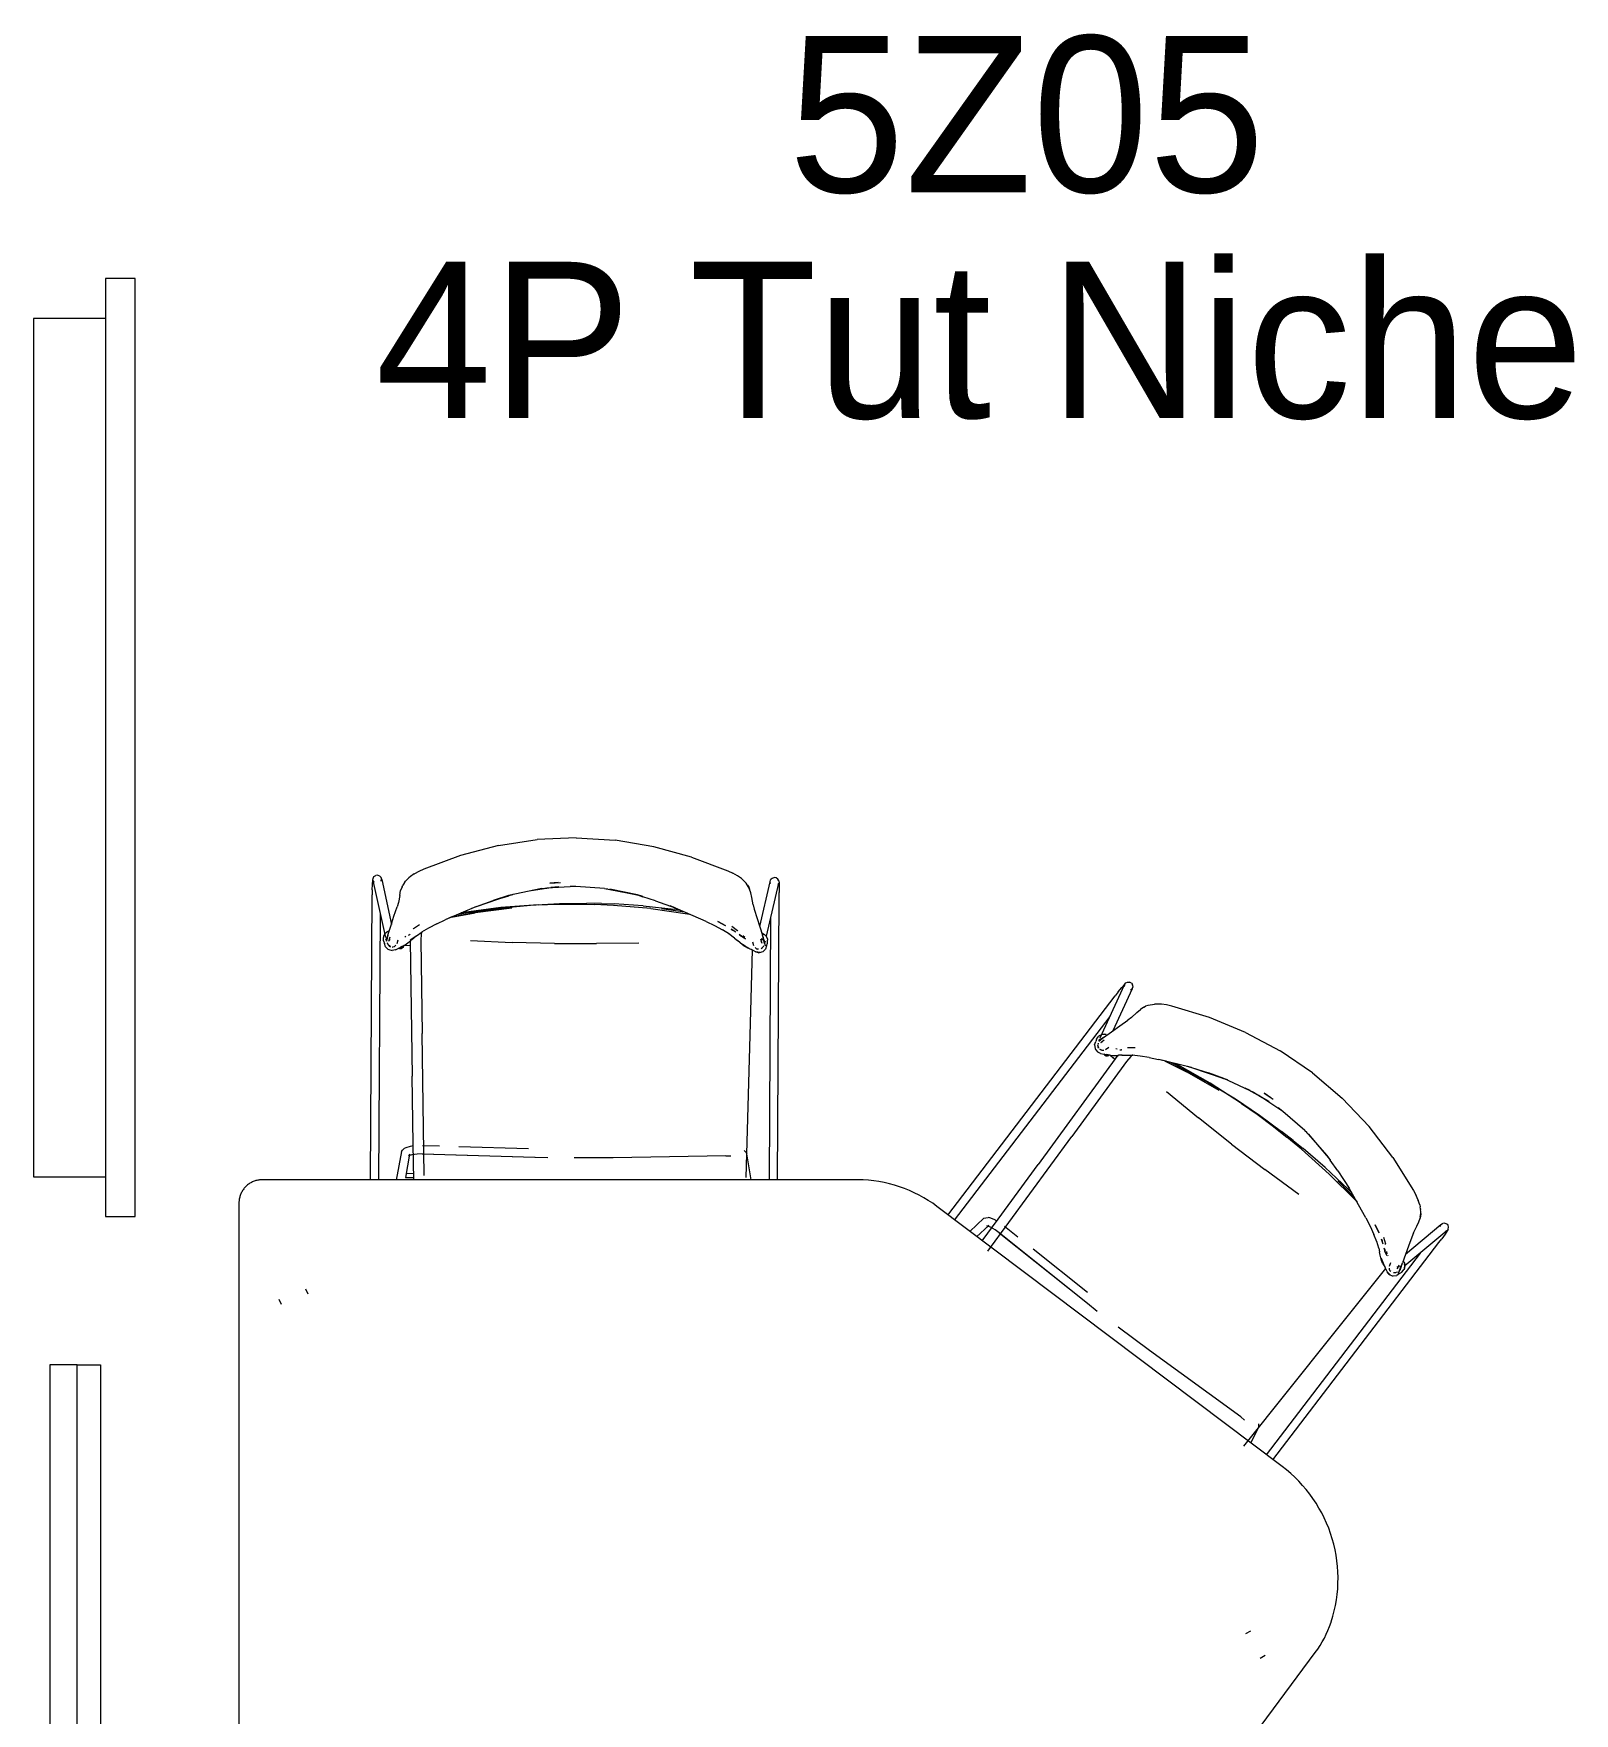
# Model space of a CAD drawing. Header units: millimetres. Extents: x 155927 to 326028, y -36033 to 97293.
# Drawn here: x 222888 to 224860, y 11457 to 13606 of the extents above; entities that cross this region are included whole.
import ezdxf

# ---------------------------------------------------------------- set-up
doc = ezdxf.new("R2010")
doc.units = ezdxf.units.MM
doc.header["$MEASUREMENT"] = 0
for name, color, linetype, lineweight in [('A-AREA-IDEN', 7, 'CONTINUOUS', 9), ('E-ELEC-EQPM', 8, 'CONTINUOUS', 9), ('G-IMPT', 8, 'CONTINUOUS', 9), ('I-FURN', 8, 'CONTINUOUS', 9)]:
    doc.layers.add(name, color=color, linetype=linetype, lineweight=lineweight)
doc.styles.add('Century Gothic', font='GOTHIC.TTF', dxfattribs={"height": 200})

msp = doc.modelspace()

# ---------------------------------------------------------------- linework, layer by layer
at = {"layer": 'E-ELEC-EQPM'}
for p, q in [((223018.4, 13292.9), (222980.3, 13292.9)), ((222980.3, 13292.9), (222980.3, 13242.1)), ((223018.4, 13292.9), (222980.3, 13292.9)), ((222980.3, 13292.9), (222980.3, 12092.9)), ((223018.4, 12092.9), (223018.4, 13292.9)), ((223018.4, 12092.9), (223018.4, 13292.9)), ((222980.3, 13242.1), (222888.4, 13242.1)), ((222888.4, 13242.1), (222888.4, 12143.7)), ((222980.3, 13242.1), (222888.4, 13242.1)), ((222888.4, 13242.1), (222888.4, 12143.7)), ((222888.4, 12143.7), (222980.3, 12143.7)), ((222888.4, 12143.7), (222980.3, 12143.7)), ((222980.3, 12143.7), (222980.3, 12092.9)), ((222980.3, 12092.9), (223018.4, 12092.9)), ((222980.3, 12092.9), (223018.4, 12092.9))]:
    msp.add_line(p, q, dxfattribs=at)
at = {"layer": 'G-IMPT'}
for p, q in [((223582.6, 12577.3), (223532.7, 12575)), ((223582.6, 12577.3), (223632.5, 12574.4)), ((223434.7, 12554.6), (223387.7, 12537.2)), ((223483.2, 12567.3), (223434.7, 12554.6)), ((223483.2, 12567.3), (223532.7, 12575)), ((223681.8, 12566), (223632.5, 12574.4)), ((223730.2, 12552.7), (223681.8, 12566)), ((223381.4, 12534.4), (223375.7, 12531.3)), ((223387.7, 12537.2), (223381.4, 12534.4)), ((223730.2, 12552.7), (223776.8, 12534.9)), ((223776.8, 12534.9), (223783.3, 12531.9)), ((223321.8, 12510.6), (223322, 12517.8)), ((223322, 12517.8), (223322.3, 12523)), ((223322.3, 12523), (223322.7, 12525.4)), ((223322.7, 12525.4), (223323.9, 12527.8)), ((223338.9, 12449.7), (223322.9, 12522.7)), ((223322.9, 12522.7), (223323.9, 12520.6)), ((223323.7, 12520.8), (223323.9, 12520.6)), ((223323.9, 12527.8), (223326.1, 12529.2)), ((223328.7, 12529.6), (223326.1, 12529.2)), ((223328.7, 12529.6), (223330.8, 12528.8)), ((223331.2, 12528.5), (223330.8, 12528.8)), ((223331.2, 12528.5), (223333, 12526.7)), ((223333, 12526.7), (223332.7, 12527)), ((223333.8, 12524.2), (223333, 12526.7)), ((223333.1, 12521.9), (223333.5, 12524.5)), ((223333.2, 12522.1), (223333.5, 12524.5)), ((223333.8, 12524.2), (223346.3, 12466.6)), ((223359.8, 12514.6), (223358, 12509.7)), ((223359.8, 12514.6), (223361, 12516.8)), ((223362.6, 12519.4), (223361, 12516.8)), ((223362.8, 12519.8), (223362.6, 12519.4)), ((223362.8, 12519.8), (223364.4, 12521.8)), ((223364.4, 12521.8), (223366.6, 12524.2)), ((223366.6, 12524.2), (223368.4, 12526)), ((223370.5, 12527.8), (223368.4, 12526)), ((223375.4, 12531.1), (223370.5, 12527.8)), ((223375.4, 12531.1), (223375.7, 12531.3)), ((223538.8, 12512.4), (223496.2, 12503.4)), ((223525, 12510), (223539.1, 12512)), ((223525, 12510), (223532.2, 12511.2)), ((223538.8, 12512.4), (223560.5, 12514.6)), ((223538.8, 12512.4), (223550.2, 12513.6)), ((223539.1, 12512), (223550.2, 12513.6)), ((223582.2, 12515.1), (223545.2, 12513)), ((223545.2, 12513), (223550.2, 12513.6)), ((223549.1, 12519.5), (223562.7, 12520.1)), ((223559.5, 12520), (223549.1, 12519.5)), ((223560.5, 12514.6), (223550.2, 12513.6)), ((223582.2, 12515.1), (223574.8, 12515)), ((223582.2, 12515.1), (223574.8, 12515)), ((223619.1, 12512.4), (223582.2, 12515.1)), ((223619.1, 12512.6), (223625.5, 12511.4)), ((223619.1, 12512.6), (223622.6, 12512.2)), ((223619.1, 12512.4), (223623.3, 12512)), ((223625.5, 12511.4), (223661, 12504.2)), ((223668, 12502.3), (223625.6, 12511.8)), ((223661, 12504.2), (223625.6, 12511.8)), ((223788.9, 12528.7), (223783.3, 12531.9)), ((223788.9, 12528.7), (223789.2, 12528.5)), ((223794, 12525.1), (223789.2, 12528.5)), ((223794, 12525.1), (223796.1, 12523.4)), ((223797.9, 12521.5), (223796.1, 12523.4)), ((223797.9, 12521.5), (223798.4, 12521)), ((223800.1, 12519.1), (223798.4, 12521)), ((223801.6, 12517.1), (223800.1, 12519.1)), ((223804, 12512.8), (223801.6, 12517.1)), ((223801.6, 12517.1), (223801.9, 12516.7)), ((223801.6, 12517.1), (223804.6, 12511.8)), ((223801.9, 12516.7), (223803.4, 12514.1)), ((223803.4, 12514.1), (223804.6, 12511.8)), ((223804, 12512.8), (223804.6, 12511.8)), ((223806.3, 12506.9), (223804.6, 12511.8)), ((223817.5, 12463.8), (223830.7, 12521.1)), ((223841.6, 12519.5), (223825.8, 12451.4)), ((223830.7, 12521.1), (223831.5, 12523.6)), ((223831.4, 12518.8), (223831, 12521.4)), ((223831.3, 12519), (223831, 12521.4)), ((223831.5, 12523.6), (223831.8, 12523.9)), ((223833.7, 12525.7), (223831.8, 12523.9)), ((223833.7, 12525.7), (223835.9, 12526.4)), ((223838.5, 12526.1), (223835.9, 12526.4)), ((223840.6, 12524.5), (223838.5, 12526.1)), ((223841.6, 12519.5), (223840.5, 12517.4)), ((223840.5, 12517.4), (223840.7, 12517.5)), ((223841.8, 12522.2), (223840.6, 12524.5)), ((223841.8, 12522.2), (223842.2, 12519.7)), ((223842.2, 12519.7), (223842.4, 12514.5)), ((223842.4, 12514.5), (223842.5, 12507.3)), ((223319.5, 12139.7), (223321.7, 12504.3)), ((223321.8, 12510.6), (223321.7, 12504.3)), ((223355.2, 12494.4), (223353.4, 12488.8)), ((223356.8, 12503.6), (223355.2, 12494.4)), ((223356.8, 12503.6), (223358, 12509.7)), ((223455, 12489.5), (223414.9, 12472.5)), ((223449.2, 12487.3), (223455, 12489.5)), ((223449.2, 12487.3), (223455, 12489.4)), ((223455, 12489.5), (223496.2, 12503.4)), ((223455, 12489.5), (223476.5, 12497.3)), ((223455, 12489.4), (223476.5, 12497.3)), ((223496.2, 12503.4), (223476.5, 12497.3)), ((223476.5, 12497.3), (223496.3, 12503.2)), ((223484.3, 12487.4), (223524.1, 12491.3)), ((223533.9, 12491.5), (223486.1, 12488)), ((223496.2, 12503.4), (223501.5, 12504.7)), ((223501.5, 12504.7), (223496.3, 12503.2)), ((223524.1, 12491.3), (223561.2, 12493.1)), ((223533.9, 12491.5), (223558, 12492.3)), ((223558, 12492.3), (223582.1, 12492.5)), ((223561.2, 12493.1), (223577.4, 12493.4)), ((223577.4, 12493.4), (223596.3, 12493.7)), ((223582.1, 12492.5), (223606.1, 12492)), ((223615.1, 12493.1), (223596.3, 12493.7)), ((223630.2, 12490.9), (223606.1, 12492)), ((223615.1, 12493.1), (223631.4, 12492.7)), ((223678, 12486.8), (223630.2, 12490.9)), ((223668.5, 12490.4), (223631.4, 12492.7)), ((223668, 12502.3), (223661, 12504.2)), ((223661, 12504.2), (223667.9, 12501.9)), ((223684.1, 12496.6), (223667.9, 12501.9)), ((223668.5, 12490.4), (223708.2, 12486)), ((223684.1, 12496.6), (223709.1, 12487.9)), ((223709.1, 12487.9), (223702.7, 12490.5)), ((223749, 12470.4), (223702.7, 12490.5)), ((223807.4, 12500.8), (223806.3, 12506.9)), ((223809, 12491.6), (223807.4, 12500.8)), ((223809, 12491.6), (223810.6, 12485.9)), ((223840.3, 12139.7), (223842.5, 12501.1)), ((223842.5, 12501.1), (223842.5, 12507.3)), ((223330.3, 12139.7), (223332.4, 12479.2)), ((223345.5, 12464.4), (223349.5, 12476.9)), ((223349.5, 12476.9), (223353.4, 12488.8)), ((223404.3, 12467.3), (223414.9, 12472.5)), ((223424.3, 12476.6), (223414.9, 12472.5)), ((223424.3, 12476.6), (223414.9, 12472.5)), ((223453.3, 12481.6), (223423, 12476)), ((223423, 12476), (223453.2, 12481.5)), ((223445.1, 12481.8), (223430, 12478.9)), ((223438.8, 12481.9), (223435.6, 12481.3)), ((223486.1, 12488), (223438.8, 12481.9)), ((223445.1, 12481.8), (223484.3, 12487.4)), ((223500.5, 12487.7), (223453.2, 12481.5)), ((223453.3, 12481.6), (223500.5, 12487.7)), ((223678, 12486.8), (223725.2, 12480.1)), ((223721.6, 12482.3), (223692, 12486.5)), ((223721.7, 12482.3), (223692, 12486.5)), ((223715.8, 12484.8), (223708.2, 12486)), ((223725.2, 12480.1), (223727.8, 12479.6)), ((223749, 12470.4), (223759.5, 12465)), ((223774.3, 12464.7), (223764, 12470.3)), ((223764, 12470.3), (223773.4, 12465.2)), ((223810.6, 12485.9), (223814.4, 12474)), ((223814.4, 12474), (223821, 12452.8)), ((223831.5, 12476.1), (223829.4, 12139.7)), ((223336.3, 12451.2), (223336, 12449.6)), ((223336.2, 12445.5), (223336, 12449.6)), ((223336.3, 12451.2), (223336.4, 12451.5)), ((223336.4, 12451.5), (223337.8, 12454.4)), ((223338, 12454.7), (223337.8, 12454.4)), ((223338, 12454.7), (223339.9, 12456.5)), ((223340.8, 12449.8), (223339.2, 12446.6)), ((223340.6, 12448.7), (223339.2, 12446.6)), ((223339.6, 12446.2), (223339.2, 12448.2)), ((223339.8, 12445.2), (223341.9, 12453.3)), ((223341.7, 12452.7), (223339.8, 12445.2)), ((223342.3, 12457.7), (223339.9, 12456.5)), ((223342.5, 12457.7), (223339.9, 12456.5)), ((223340.1, 12456.6), (223339.9, 12456.5)), ((223340, 12447.5), (223341.9, 12453.3)), ((223340.8, 12449.8), (223340, 12447.5)), ((223340.1, 12456.6), (223342.5, 12457.7)), ((223341.7, 12452.7), (223345.5, 12464.4)), ((223342.3, 12457.7), (223342.5, 12457.7)), ((223343, 12445.2), (223344.6, 12450.7)), ((223343, 12445.2), (223344, 12447.3)), ((223344.3, 12447.6), (223343.3, 12446.5)), ((223343.3, 12446.5), (223344, 12447.3)), ((223344.3, 12447.6), (223343.6, 12447)), ((223353.4, 12441.9), (223354.8, 12446.6)), ((223364.9, 12450.9), (223363.4, 12450.4)), ((223368.1, 12452.7), (223369.7, 12453.7)), ((223370.2, 12454.1), (223369.7, 12453.7)), ((223370.4, 12446.6), (223378.7, 12452.2)), ((223370.4, 12446.6), (223378.2, 12451.7)), ((223374.4, 12448.7), (223371.2, 12445.8)), ((223374.2, 12461), (223374.7, 12461.4)), ((223374.4, 12448.7), (223378.7, 12452.2)), ((223374.7, 12461.4), (223382, 12466.6)), ((223378.2, 12451.7), (223385.6, 12457.1)), ((223384.4, 12454.3), (223383.9, 12445.9)), ((223385, 12457.1), (223384.4, 12454.3)), ((223393.8, 12461.9), (223384.8, 12456.6)), ((223385.6, 12457.1), (223384.8, 12456.6)), ((223404.3, 12467.3), (223393.8, 12461.9)), ((223759.5, 12465), (223769.9, 12459.5)), ((223778.9, 12454.1), (223769.9, 12459.5)), ((223774.3, 12464.7), (223773.4, 12465.2)), ((223785.4, 12449.1), (223778.1, 12454.6)), ((223778.9, 12454.1), (223778.1, 12454.6)), ((223787.1, 12456.7), (223781.1, 12460.6)), ((223781.1, 12460.6), (223783.1, 12459.3)), ((223781.8, 12464.1), (223789.1, 12458.8)), ((223787.1, 12456.7), (223783.1, 12459.3)), ((223785.4, 12449.1), (223789.1, 12446.1)), ((223789.6, 12458.4), (223789.1, 12458.8)), ((223791.8, 12453), (223791.3, 12453.4)), ((223794.3, 12451.3), (223791.3, 12453.4)), ((223791.8, 12453), (223794.3, 12451.3)), ((223796.2, 12449.7), (223793.4, 12451.4)), ((223794, 12451), (223793.4, 12451.4)), ((223796.2, 12449.7), (223794, 12451)), ((223796.2, 12449.7), (223795.6, 12450)), ((223799.3, 12448), (223795.6, 12450)), ((223798.5, 12449.8), (223796.1, 12451.9)), ((223796.2, 12449.7), (223799.3, 12448)), ((223820.5, 12442.3), (223819, 12447.8)), ((223819.4, 12448.3), (223821.2, 12447.4)), ((223823.5, 12444.5), (223821, 12452.8)), ((223821.3, 12454.7), (223821.2, 12454.7)), ((223823, 12445.7), (223821.2, 12447.4)), ((223821.3, 12454.7), (223823.6, 12453.6)), ((223823.7, 12442.2), (223821.7, 12450.3)), ((223821.7, 12450.3), (223822, 12449.1)), ((223823.7, 12442.2), (223822, 12449.1)), ((223824.3, 12443.6), (223822.8, 12446.8)), ((223825.1, 12438.9), (223822.8, 12446.8)), ((223823.6, 12453.6), (223823.8, 12453.5)), ((223825.8, 12451.4), (223823.8, 12453.5)), ((223824, 12453.2), (223825.7, 12451.6)), ((223824, 12453.2), (223825.8, 12451.4)), ((223827.3, 12448.2), (223825.7, 12451.6)), ((223825.7, 12451.6), (223827.2, 12448.5)), ((223825.7, 12451.6), (223825.8, 12451.4)), ((223827.3, 12448.2), (223825.8, 12451.4)), ((223827.3, 12448.2), (223827.2, 12448.5)), ((223827.3, 12448.2), (223827.6, 12446.5)), ((223827.5, 12445.2), (223827.6, 12446.5)), ((223336.2, 12445.5), (223337.2, 12442.3)), ((223338.5, 12438), (223337.2, 12442.3)), ((223338.5, 12438), (223341.7, 12434.9)), ((223340.7, 12443.4), (223341.6, 12441)), ((223340.8, 12442.7), (223341.6, 12441)), ((223341.7, 12434.9), (223343.1, 12434.4)), ((223344.5, 12438.2), (223341.9, 12440.4)), ((223343.1, 12434.4), (223347.3, 12433.2)), ((223343.5, 12439.2), (223345.1, 12438)), ((223343.5, 12439.2), (223344, 12438.8)), ((223345.1, 12438), (223344, 12438.8)), ((223347, 12437.4), (223347.6, 12437.6)), ((223351.3, 12434), (223347.3, 12433.2)), ((223349.6, 12437.9), (223347.6, 12437.6)), ((223350.2, 12438.3), (223349.6, 12437.9)), ((223350.2, 12438.3), (223352, 12439.9)), ((223351.3, 12434), (223359.8, 12438.4)), ((223362.6, 12439.6), (223357.8, 12437.4)), ((223357.8, 12437.4), (223359.8, 12438.4)), ((223370, 12439), (223362.3, 12439.4)), ((223362.6, 12439.6), (223365.7, 12441.5)), ((223363, 12439.8), (223370, 12439.4)), ((223363, 12439.8), (223370, 12439.4)), ((223365.7, 12441.5), (223371.2, 12445.8)), ((223370.2, 12445.4), (223373, 12272.5)), ((223383.9, 12445.9), (223385.8, 12327)), ((223447.6, 12445.9), (223500.8, 12443.5)), ((223554.7, 12442.2), (223500.8, 12443.5)), ((223554.7, 12442.2), (223608.8, 12441.9)), ((223662.7, 12442.5), (223608.8, 12441.9)), ((223792.3, 12443.1), (223789.1, 12446.1)), ((223797.7, 12438.8), (223792.3, 12443.1)), ((223799, 12438.6), (223795.4, 12440.9)), ((223795.4, 12440.9), (223803.6, 12436.1)), ((223800.8, 12436.8), (223797.7, 12438.8)), ((223799, 12438.6), (223803.6, 12436.1)), ((223800.8, 12436.8), (223806.9, 12434.3)), ((223807.9, 12433.8), (223804.7, 12324.4)), ((223812.9, 12431.2), (223806.9, 12434.3)), ((223810.1, 12438.9), (223808.8, 12443.8)), ((223813.3, 12435.4), (223811.7, 12436.9)), ((223816.1, 12430.3), (223812.5, 12431.6)), ((223817.5, 12430.7), (223812.5, 12431.6)), ((223817.5, 12430.7), (223812.9, 12431.2)), ((223813.3, 12435.4), (223814.2, 12434.9)), ((223815.8, 12434.7), (223814.2, 12434.9)), ((223816.1, 12430.3), (223820.3, 12431.4)), ((223820.3, 12443.6), (223818.9, 12445)), ((223818.9, 12445), (223819.9, 12444.1)), ((223820.3, 12443.6), (223819.3, 12444.7)), ((223820.5, 12442.3), (223819.3, 12444.7)), ((223819.3, 12435.5), (223821.6, 12437.5)), ((223820.3, 12431.4), (223821.7, 12431.9)), ((223821.7, 12431.9), (223824.9, 12435)), ((223821.9, 12438), (223822.7, 12439.6)), ((223822.4, 12439.2), (223821.9, 12438)), ((223824.3, 12443.6), (223823, 12445.7)), ((223825.1, 12438.9), (223823.5, 12444.5)), ((223824.3, 12445.2), (223823.9, 12443.3)), ((223826.3, 12439.2), (223824.9, 12435)), ((223826.3, 12439.2), (223827.3, 12442.4)), ((223827.3, 12442.4), (223827.5, 12445.2)), ((224253.2, 12321.3), (224284.4, 12389.3)), ((224294, 12383.9), (224269.3, 12330.4)), ((224276.2, 12380.2), (224280.7, 12385.9)), ((224280.7, 12385.9), (224284.1, 12389.8)), ((224284.4, 12389.3), (224283.9, 12386.9)), ((224283.9, 12387.2), (224283.9, 12386.9)), ((224284.1, 12389.8), (224285.8, 12391.6)), ((224285.8, 12391.6), (224288.2, 12392.7)), ((224288.2, 12392.7), (224290.8, 12392.6)), ((224293.2, 12391.2), (224290.8, 12392.6)), ((224292, 12382.5), (224293.9, 12384.3)), ((224292.2, 12382.6), (224293.9, 12384.3)), ((224293.2, 12391.2), (224294.4, 12389.4)), ((224294, 12383.9), (224294.9, 12386.4)), ((224294.5, 12388.9), (224294.4, 12389.4)), ((224294.5, 12388.9), (224294.9, 12386.4)), ((224294.9, 12386.4), (224294.8, 12386.8)), ((224058.1, 12094.6), (224272.4, 12375.3)), ((224276.2, 12380.2), (224272.4, 12375.3)), ((224309, 12360.6), (224304.5, 12357.7)), ((224309, 12360.6), (224311.3, 12361.7)), ((224314.1, 12362.8), (224311.3, 12361.7)), ((224314.5, 12363), (224314.1, 12362.8)), ((224314.5, 12363), (224316.9, 12363.6)), ((224316.9, 12363.6), (224320.2, 12364.2)), ((224320.2, 12364.2), (224322.7, 12364.5)), ((224325.5, 12364.6), (224322.7, 12364.5)), ((224331.4, 12364.3), (224325.5, 12364.6)), ((224331.4, 12364.3), (224331.7, 12364.3)), ((224338.1, 12363.4), (224331.7, 12364.3)), ((224344.9, 12361.8), (224338.1, 12363.4)), ((224392.9, 12347.4), (224344.9, 12361.8)), ((224066.8, 12088.1), (224265.8, 12348.7)), ((224278.1, 12336.6), (224288.4, 12343.8)), ((224293.1, 12347.3), (224288.4, 12343.8)), ((224300, 12353.6), (224293.1, 12347.3)), ((224300, 12353.6), (224304.5, 12357.7)), ((224439.2, 12328.4), (224392.9, 12347.4)), ((223388.3, 12145), (223385.8, 12327)), ((223804.7, 12324.4), (223799.9, 12142.6)), ((224248.5, 12319.6), (224247.4, 12316.5)), ((224248.5, 12319.6), (224250.8, 12323)), ((224252.1, 12324.1), (224250.8, 12323)), ((224251.2, 12317.2), (224257.8, 12322.4)), ((224257.2, 12322), (224251.2, 12317.2)), ((224254.8, 12320.3), (224251.6, 12318.7)), ((224253.9, 12319.5), (224251.6, 12318.7)), ((224251.7, 12318.1), (224251.6, 12317.8)), ((224251.7, 12318.1), (224251.6, 12317.8)), ((224251.7, 12318.1), (224251.6, 12317.8)), ((224251.7, 12318.1), (224252.6, 12319.9)), ((224252.1, 12324.1), (224252.3, 12324.3)), ((224252.3, 12324.3), (224255.2, 12325.8)), ((224252.8, 12318.9), (224257.8, 12322.4)), ((224254.8, 12320.3), (224252.8, 12318.9)), ((224253.8, 12315.3), (224258.4, 12318.7)), ((224255.5, 12325.9), (224255.2, 12325.8)), ((224255.5, 12325.9), (224258.1, 12326.2)), ((224257.2, 12322), (224267.4, 12329.1)), ((224260.8, 12325.6), (224258.1, 12326.2)), ((224258.3, 12326.1), (224258.1, 12326.2)), ((224260.9, 12325.6), (224258.1, 12326.2)), ((224258.3, 12326.1), (224260.9, 12325.6)), ((224260.8, 12325.6), (224260.9, 12325.6)), ((224260.9, 12325.6), (224260.9, 12325.6)), ((224267.4, 12329.1), (224278.1, 12336.6)), ((224439.2, 12328.4), (224483.4, 12304.8)), ((224275.6, 12299.1), (224173.8, 12159.3)), ((224245.9, 12312.2), (224247.4, 12316.5)), ((224245.9, 12312.2), (224246.6, 12307.8)), ((224246.6, 12307.8), (224247.3, 12306.6)), ((224247.3, 12306.6), (224250, 12303.1)), ((224250.8, 12308.8), (224250, 12312.1)), ((224253.7, 12301.3), (224250, 12303.1)), ((224250.5, 12314.6), (224250.1, 12312.8)), ((224250.5, 12314), (224250.1, 12312.8)), ((224250.6, 12310.2), (224251.1, 12308.3)), ((224250.6, 12310.2), (224250.7, 12309.5)), ((224251.1, 12308.3), (224250.7, 12309.5)), ((224252.3, 12306.7), (224252.9, 12306.4)), ((224254.7, 12305.5), (224252.9, 12306.4)), ((224253.7, 12301.3), (224263.1, 12299.7)), ((224253.8, 12315.3), (224255.8, 12316.4)), ((224255.3, 12305.4), (224254.7, 12305.5)), ((224256.3, 12316.4), (224254.8, 12316.2)), ((224254.8, 12316.2), (224255.8, 12316.4)), ((224256.3, 12316.4), (224255.3, 12316.4)), ((224255.3, 12305.4), (224257.8, 12305.6)), ((224260.1, 12306.3), (224264, 12309.3)), ((224266.1, 12299), (224260.9, 12300.1)), ((224260.9, 12300.1), (224263.1, 12299.7)), ((224272, 12293.7), (224265.4, 12299.2)), ((224266.1, 12299), (224269.7, 12298.6)), ((224266.5, 12298.9), (224272.3, 12294.1)), ((224266.5, 12298.9), (224272.3, 12294.1)), ((224269.7, 12298.6), (224276.7, 12298.7)), ((224274.7, 12306.7), (224273.2, 12307.1)), ((224276.5, 12299.9), (224285.8, 12299.3)), ((224276.5, 12299.9), (224286.5, 12299.4)), ((224281, 12299.1), (224276.7, 12298.7)), ((224278.3, 12306.2), (224280.2, 12306)), ((224280.9, 12306), (224280.2, 12306)), ((224281, 12299.1), (224286.5, 12299.4)), ((224285.8, 12299.3), (224294.9, 12299.1)), ((224292.3, 12297.6), (224286.8, 12291.2)), ((224288.2, 12309.2), (224288.8, 12309.2)), ((224288.8, 12309.2), (224297.8, 12308.9)), ((224294.5, 12299.5), (224292.3, 12297.6)), ((224304.4, 12298), (224294, 12299.2)), ((224294.9, 12299.1), (224294, 12299.2)), ((224316, 12296), (224304.4, 12298)), ((224316, 12296), (224327.6, 12293.8)), ((224524.6, 12276.6), (224483.4, 12304.8)), ((224286.8, 12291.2), (224216.9, 12195.1)), ((224337.6, 12291.4), (224327.6, 12293.8)), ((224337.6, 12291.4), (224327.6, 12293.8)), ((224369.9, 12283.3), (224327.6, 12293.8)), ((224363.8, 12277.9), (224336.2, 12291.7)), ((224336.2, 12291.7), (224363.6, 12278)), ((224357.3, 12283), (224343.5, 12289.9)), ((224352.3, 12286.9), (224349.4, 12288.4)), ((224393.8, 12263.3), (224352.3, 12286.9)), ((224357.3, 12283), (224392, 12263.9)), ((224405.1, 12254.4), (224363.6, 12278)), ((224363.8, 12277.9), (224405.1, 12254.4)), ((224364, 12285), (224369.9, 12283.3)), ((224364, 12285), (224369.8, 12283.2)), ((224369.8, 12283.2), (224391.8, 12276.6)), ((224369.9, 12283.3), (224411.2, 12269.5)), ((224369.9, 12283.3), (224391.8, 12276.6)), ((224411.2, 12269.5), (224391.8, 12276.6)), ((224391.8, 12276.6), (224411.1, 12269.4)), ((224524.6, 12276.6), (224562.7, 12244.2)), ((223374.2, 12185.9), (223373, 12272.5)), ((224392, 12263.9), (224426.1, 12243.1)), ((224434.1, 12237.3), (224393.8, 12263.3)), ((224416.2, 12267.5), (224411.1, 12269.4)), ((224450.6, 12251.1), (224411.2, 12269.5)), ((224411.2, 12269.5), (224416.2, 12267.5)), ((224438.1, 12257.5), (224444.6, 12254.2)), ((224438.1, 12257.5), (224450.6, 12250.6)), ((224337.8, 12252.9), (224378.8, 12218.9)), ((224426.1, 12243.1), (224456.9, 12222.3)), ((224434.1, 12237.3), (224453.8, 12223.5)), ((224450.6, 12251.1), (224469.2, 12239.8)), ((224450.6, 12251.1), (224460.4, 12245.2)), ((224450.6, 12250.6), (224460.4, 12245.2)), ((224486.9, 12227.2), (224456.1, 12247.7)), ((224456.1, 12247.7), (224460.4, 12245.2)), ((224469.2, 12239.8), (224460.4, 12245.2)), ((224471.6, 12244.8), (224463.1, 12250.5)), ((224463.1, 12250.5), (224474.4, 12242.9)), ((224486.9, 12227.2), (224480.9, 12231.6)), ((224486.9, 12227.1), (224480.9, 12231.6)), ((224597.1, 12207.9), (224562.7, 12244.2)), ((224421.1, 12185.5), (224378.8, 12218.9)), ((224453.8, 12223.5), (224473.2, 12209.2)), ((224456.9, 12222.3), (224470, 12212.7)), ((224470, 12212.7), (224485.2, 12201.5)), ((224514.8, 12202.8), (224486.9, 12227.1)), ((224109.3, 12048.2), (224216.9, 12195.1)), ((224473.2, 12209.2), (224492.1, 12194.3)), ((224500, 12189.8), (224485.2, 12201.5)), ((224510.6, 12178.9), (224492.1, 12194.3)), ((224500, 12189.8), (224512.7, 12179.6)), ((224514.8, 12202.8), (224517.9, 12200)), ((224514.9, 12202.9), (224519.3, 12198.1)), ((224514.9, 12202.9), (224517.4, 12200.5)), ((224519.3, 12198.1), (224543.3, 12171)), ((224547.7, 12165.3), (224519.5, 12198.4)), ((224543.3, 12171), (224519.5, 12198.4)), ((224627.7, 12168.1), (224597.1, 12207.9)), ((223359, 12175.7), (223352.5, 12139.4)), ((223359, 12175.7), (223360.5, 12177.7)), ((223360.5, 12177.7), (223362.5, 12179.8)), ((223364.6, 12180.7), (223362.5, 12179.8)), ((223369.5, 12172.4), (223364.1, 12142.7)), ((223370.2, 12182.5), (223364.6, 12180.7)), ((223372.5, 12171.8), (223367.9, 12170.3)), ((223367.9, 12170.3), (223369.8, 12171.7)), ((223369.5, 12172.4), (223368.5, 12170.4)), ((223368.5, 12170.4), (223369.8, 12171.7)), ((223374.3, 12183), (223370.2, 12182.5)), ((223379.4, 12172.7), (223372.5, 12171.8)), ((223375, 12139.4), (223374.2, 12185.9)), ((223385.8, 12172.8), (223379.4, 12172.7)), ((223385.8, 12172.8), (223529.9, 12168.7)), ((223386.1, 12172.9), (223529.9, 12168.7)), ((223386.2, 12183.7), (223407.9, 12183)), ((223432.7, 12182.3), (223521.6, 12179.7)), ((223530.1, 12168.6), (223546.2, 12168.3)), ((223605.1, 12167.8), (223580, 12167.7)), ((223630, 12168), (223605.1, 12167.8)), ((223774.3, 12170.4), (223630, 12168)), ((223774.3, 12170.4), (223780.7, 12170.2)), ((223797.7, 12177.1), (223799.7, 12175)), ((223799.7, 12175), (223801.1, 12172.9)), ((223806.7, 12139.6), (223801.1, 12172.9)), ((224421.1, 12185.5), (224464, 12152.7)), ((224546.3, 12146.9), (224510.6, 12178.9)), ((224540.9, 12155.5), (224512.7, 12179.6)), ((224547.7, 12165.3), (224543.3, 12171)), ((224543.3, 12171), (224547.4, 12165)), ((224627.7, 12168.1), (224654.2, 12125.8)), ((223365.1, 12148), (223375.2, 12147.9)), ((224122.7, 12089.4), (224173.8, 12159.3)), ((224507.5, 12120.7), (224464, 12152.7)), ((224540.9, 12155.5), (224570, 12128.1)), ((224546.3, 12146.9), (224580.1, 12113.1)), ((224557.2, 12151.1), (224547.4, 12165)), ((224557.2, 12151.1), (224571.9, 12129.1)), ((223364.1, 12142.7), (223375.3, 12142.5)), ((224578.5, 12117), (224557.4, 12138.2)), ((224578.5, 12117), (224557.4, 12138.2)), ((224571.9, 12129.1), (224568.3, 12135)), ((224593.2, 12091.1), (224568.3, 12135)), ((224575.4, 12122.5), (224570, 12128.1)), ((224654.2, 12125.8), (224657.6, 12119.6)), ((224580.1, 12113.1), (224581.8, 12111.1)), ((224660.1, 12113.6), (224657.6, 12119.6)), ((224660.1, 12113.6), (224660.2, 12113.3)), ((224662.1, 12107.7), (224660.2, 12113.3)), ((224662.1, 12107.7), (224662.7, 12105)), ((224663, 12102.5), (224662.7, 12105)), ((224104.4, 12090.4), (224086.2, 12073.5)), ((224110.8, 12081.4), (224095, 12066.9)), ((224102.3, 12061.4), (224122.7, 12089.4)), ((224104.4, 12090.4), (224106.8, 12091.1)), ((224106.8, 12091.1), (224109.6, 12091.6)), ((224110.8, 12081.4), (224108.8, 12080.5)), ((224111.9, 12091), (224109.6, 12091.6)), ((224117.4, 12089.1), (224111.9, 12091)), ((224121.3, 12086.9), (224117.4, 12089.1)), ((224593.2, 12091.1), (224598.4, 12080.5)), ((224610, 12071.3), (224605.1, 12082)), ((224605.1, 12082), (224609.6, 12072.3)), ((224643.9, 12044.6), (224689, 12082.4)), ((224658.2, 12080.2), (224660.9, 12085.7)), ((224660.9, 12085.7), (224662.5, 12090.7)), ((224663.3, 12096.7), (224662.5, 12090.7)), ((224662.9, 12093.2), (224662.5, 12090.7)), ((224662.7, 12091.8), (224662.5, 12090.7)), ((224662.7, 12091.8), (224663.3, 12096.7)), ((224663.3, 12096.2), (224662.9, 12093.2)), ((224663, 12102.5), (224663.1, 12101.7)), ((224663.3, 12099.2), (224663.1, 12101.7)), ((224663.3, 12096.7), (224663.3, 12099.2)), ((224663.3, 12096.7), (224663.3, 12096.2)), ((224688.1, 12080.1), (224689.4, 12082.4)), ((224688.2, 12080.4), (224689.4, 12082.4)), ((224689, 12082.4), (224691.2, 12083.9)), ((224691.2, 12083.9), (224691.6, 12083.9)), ((224694.1, 12084.2), (224691.6, 12083.9)), ((224694.1, 12084.2), (224696.3, 12083.5)), ((224698.2, 12081.6), (224696.3, 12083.5)), ((224699, 12079.2), (224698.2, 12081.6)), ((224112.8, 12079.2), (224108.2, 12080.8)), ((224108.2, 12080.8), (224110.6, 12080.8)), ((224108.8, 12080.5), (224110.6, 12080.8)), ((224118.9, 12075.7), (224112.8, 12079.2)), ((224124, 12072), (224118.9, 12075.7)), ((224124, 12072), (224236.7, 11982)), ((224124.3, 12071.9), (224236.7, 11982)), ((224130.9, 12080.4), (224147.8, 12066.9)), ((224598.4, 12080.5), (224603.4, 12069.8)), ((224607.2, 12060.1), (224603.4, 12069.8)), ((224609.5, 12052.2), (224607, 12060.9)), ((224607.2, 12060.1), (224607, 12060.9)), ((224610, 12071.3), (224609.6, 12072.3)), ((224615.3, 12057.2), (224613, 12063.9)), ((224613, 12063.9), (224613.8, 12061.7)), ((224615.3, 12057.2), (224613.8, 12061.7)), ((224615.6, 12066.3), (224618.2, 12057.7)), ((224696.6, 12074.5), (224643.1, 12029.7)), ((224651.8, 12066.4), (224647.6, 12054.6)), ((224653.9, 12071.9), (224651.8, 12066.4)), ((224653.9, 12071.9), (224658.2, 12080.2)), ((224686.3, 12059.3), (224690.1, 12064.3)), ((224694.4, 12070.1), (224690.1, 12064.3)), ((224697.3, 12074.4), (224694.4, 12070.1)), ((224696.6, 12074.5), (224694.6, 12073.5)), ((224694.6, 12073.5), (224694.8, 12073.5)), ((224698.5, 12076.5), (224697.3, 12074.4)), ((224698.5, 12076.5), (224699, 12079.2)), ((224167.2, 12051.3), (224236.7, 11995.8)), ((224662.5, 12045.9), (224465.4, 11787.7)), ((224474.1, 11781.2), (224686.3, 12059.3)), ((224609.5, 12052.2), (224610.6, 12047.5)), ((224611.4, 12043.2), (224610.6, 12047.5)), ((224613.1, 12036.5), (224611.4, 12043.2)), ((224614, 12035.6), (224612.5, 12039.6)), ((224612.5, 12039.6), (224616.2, 12030.8)), ((224616.9, 12051.4), (224616.7, 12052)), ((224617.9, 12048.5), (224616.7, 12052)), ((224616.9, 12051.4), (224617.9, 12048.5)), ((224618.4, 12046.1), (224617.3, 12049.2)), ((224617.5, 12048.5), (224617.3, 12049.2)), ((224618.4, 12046.1), (224617.5, 12048.5)), ((224618.4, 12046.1), (224618.1, 12046.7)), ((224619.9, 12042.9), (224618.1, 12046.7)), ((224618.4, 12057.1), (224618.2, 12057.7)), ((224618.4, 12046.1), (224619.9, 12042.9)), ((224620.3, 12044.8), (224619.7, 12048)), ((224620.7, 12043.4), (224621.1, 12042.5)), ((224647.6, 12054.6), (224640.1, 12033.6)), ((224618.2, 12026.4), (224549.8, 11941)), ((224614.4, 12033.1), (224613.1, 12036.5)), ((224614, 12035.6), (224616.2, 12030.8)), ((224614.4, 12033.1), (224617.7, 12027.4)), ((224620.6, 12021.4), (224617.7, 12027.4)), ((224622.7, 12018.6), (224620.5, 12021.9)), ((224624, 12018.2), (224620.5, 12021.9)), ((224624, 12018.2), (224620.6, 12021.4)), ((224622.7, 12018.6), (224626.7, 12017)), ((224623.1, 12029.2), (224624.9, 12033.8)), ((224623.5, 12024.4), (224623.1, 12026.6)), ((224623.5, 12024.4), (224623.9, 12023.4)), ((224625.1, 12022.3), (224623.9, 12023.4)), ((224626.7, 12017), (224628.1, 12016.6)), ((224628.1, 12016.6), (224632.5, 12017.1)), ((224628.3, 12020.9), (224631.4, 12021)), ((224631.9, 12021.3), (224633.5, 12022.1)), ((224636.2, 12019.6), (224632.5, 12017.1)), ((224633.4, 12025.6), (224635.5, 12030.9)), ((224633.4, 12025.6), (224633.9, 12028.2)), ((224634, 12026.7), (224633.7, 12028.8)), ((224633.7, 12028.8), (224634, 12027.4)), ((224634, 12026.7), (224633.9, 12028.2)), ((224635, 12020.1), (224637.9, 12027.8)), ((224635, 12020.1), (224637.2, 12025.5)), ((224635.9, 12023.6), (224639.2, 12031.3)), ((224635.9, 12023.6), (224638.7, 12030.1)), ((224636.2, 12019.6), (224638.9, 12021.6)), ((224637.4, 12024.9), (224636.7, 12024.3)), ((224637.4, 12026.8), (224637, 12029.2)), ((224637.2, 12025.5), (224640.1, 12033.6)), ((224637.2, 12024.3), (224637.9, 12027.8)), ((224637.2, 12024.3), (224637.4, 12026.8)), ((224639.2, 12031.3), (224638.7, 12030.1)), ((224638.9, 12021.6), (224640.7, 12023.7)), ((224640.7, 12023.7), (224641.6, 12024.7)), ((224641.5, 12035), (224641.4, 12035.1)), ((224641.5, 12035), (224642.7, 12032.8)), ((224642.4, 12026.2), (224641.6, 12024.7)), ((224642.4, 12026.2), (224643.1, 12029.9)), ((224642.4, 12026.2), (224643.1, 12029.6)), ((224642.4, 12026.2), (224642.5, 12026.5)), ((224643.1, 12029.9), (224642.5, 12026.5)), ((224642.7, 12032.8), (224642.7, 12032.6)), ((224643.1, 12029.6), (224642.7, 12032.6)), ((224642.8, 12032.2), (224643.1, 12029.9)), ((224642.8, 12032.2), (224643.1, 12029.6)), ((224643.1, 12029.9), (224643.1, 12029.6)), ((224236.7, 11981.8), (224249.4, 11971.8)), ((224296.2, 11936), (224276.1, 11951)), ((224316.2, 11921.2), (224296.2, 11936)), ((224549.8, 11941), (224436.6, 11798.7)), ((224432.9, 11836.2), (224316.2, 11921.2)), ((224432.9, 11836.2), (224437.9, 11832.2)), ((224455.6, 11827.5), (224455.9, 11824.7)), ((224455.9, 11824.7), (224455.8, 11822.1)), ((224445.8, 11802.9), (224455.8, 11822.1))]:
    msp.add_line(p, q, dxfattribs=at)
at = {"layer": 'I-FURN'}
for p, q in [((223354.9, 12436.1), (223356.5, 12435.6)), ((223361.5, 12438.1), (223356.5, 12435.6)), ((223356.5, 12435.6), (223360.7, 12437.1)), ((223356.5, 12435.6), (223359.8, 12436.4)), ((223356.5, 12435.6), (223358.7, 12435.9)), ((223356.5, 12435.6), (223357.6, 12435.6)), ((223357.6, 12435.6), (223358.7, 12435.9)), ((223361.5, 12438.1), (223357.7, 12437.4)), ((223358.7, 12435.9), (223359.8, 12436.4)), ((223361.5, 12438.1), (223358.9, 12437.9)), ((223361.5, 12438.1), (223359.5, 12438.1)), ((223361.5, 12438.1), (223359.8, 12438.3)), ((223360.7, 12437.1), (223359.8, 12436.4)), ((223361.5, 12438.1), (223360.1, 12438.4)), ((223361.5, 12438.1), (223360.7, 12437.1)), ((223361.5, 12438.1), (223361.7, 12439.3)), ((224257.8, 12300.9), (224258.7, 12299.5)), ((224258.7, 12299.5), (224259.7, 12298.8)), ((224264.3, 12298.4), (224258.7, 12299.5)), ((224258.7, 12299.5), (224263.1, 12298.2)), ((224258.7, 12299.5), (224260.8, 12298.4)), ((224258.7, 12299.5), (224261.9, 12298.2)), ((224259.7, 12298.8), (224260.8, 12298.4)), ((224260.8, 12298.4), (224261.9, 12298.2)), ((224264.3, 12298.4), (224260.9, 12300.2)), ((224263.1, 12298.2), (224261.9, 12298.2)), ((224264.3, 12298.4), (224262.1, 12299.8)), ((224264.3, 12298.4), (224262.7, 12299.7)), ((224264.3, 12298.4), (224263.1, 12299.6)), ((224264.3, 12298.4), (224263.1, 12298.2)), ((223155.3, 12125), (223154.7, 12123.9)), ((223155.9, 12126), (223155.3, 12125)), ((223156.6, 12127), (223155.9, 12126)), ((223157.3, 12128), (223156.6, 12127)), ((223158, 12128.9), (223157.3, 12128)), ((223158.8, 12129.8), (223158, 12128.9)), ((223159.6, 12130.7), (223158.8, 12129.8)), ((223160.5, 12131.6), (223159.6, 12130.7)), ((223161.4, 12132.4), (223160.5, 12131.6)), ((223162.3, 12133.1), (223161.4, 12132.4)), ((223163.2, 12133.9), (223162.3, 12133.1)), ((223164.2, 12134.6), (223163.2, 12133.9)), ((223165.2, 12135.2), (223164.2, 12134.6)), ((223166.2, 12135.8), (223165.2, 12135.2)), ((223167.3, 12136.4), (223166.2, 12135.8)), ((223168.4, 12136.9), (223167.3, 12136.4)), ((223169.5, 12137.4), (223168.4, 12136.9)), ((223170.6, 12137.9), (223169.5, 12137.4)), ((223171.7, 12138.3), (223170.6, 12137.9)), ((223172.9, 12138.6), (223171.7, 12138.3)), ((223174, 12138.9), (223172.9, 12138.6)), ((223175.2, 12139.2), (223174, 12138.9)), ((223176.4, 12139.4), (223175.2, 12139.2)), ((223177.6, 12139.6), (223176.4, 12139.4)), ((223178.8, 12139.7), (223177.6, 12139.6)), ((223180, 12139.8), (223178.8, 12139.7)), ((223181.1, 12139.8), (223180, 12139.8)), ((223942, 12139.8), (223181.1, 12139.8)), ((223943, 12139.8), (223942, 12139.8)), ((223949.8, 12139.6), (223943, 12139.8)), ((223956.6, 12139.2), (223949.8, 12139.6)), ((223963.3, 12138.5), (223956.6, 12139.2)), ((223970, 12137.5), (223963.3, 12138.5)), ((223976.7, 12136.2), (223970, 12137.5)), ((223983.4, 12134.7), (223976.7, 12136.2)), ((223989.9, 12132.9), (223983.4, 12134.7)), ((223996.4, 12130.9), (223989.9, 12132.9)), ((224002.8, 12128.6), (223996.4, 12130.9)), ((224009.1, 12126), (224002.8, 12128.6)), ((224015.3, 12123.2), (224009.1, 12126)), ((223151.2, 12110.1), (223151.1, 12109.8)), ((223151.1, 12109.8), (223151.1, 11156.3)), ((223151.3, 12112.5), (223151.2, 12111.3)), ((223151.2, 12111.3), (223151.2, 12110.1)), ((223151.4, 12113.7), (223151.3, 12112.5)), ((223151.6, 12114.9), (223151.4, 12113.7)), ((223151.8, 12116.1), (223151.6, 12114.9)), ((223152.1, 12117.3), (223151.8, 12116.1)), ((223152.4, 12118.4), (223152.1, 12117.3)), ((223152.8, 12119.5), (223152.4, 12118.4)), ((223153.2, 12120.7), (223152.8, 12119.5)), ((223153.6, 12121.8), (223153.2, 12120.7)), ((223154.1, 12122.9), (223153.6, 12121.8)), ((223154.7, 12123.9), (223154.1, 12122.9)), ((224021.4, 12120.1), (224015.3, 12123.2)), ((224027.3, 12116.8), (224021.4, 12120.1)), ((224033.1, 12113.3), (224027.3, 12116.8)), ((224038.8, 12109.6), (224033.1, 12113.3)), ((224044.3, 12105.6), (224038.8, 12109.6)), ((224486, 11772.7), (224044.3, 12105.6)), ((223236.5, 12000.2), (223239.1, 11993.6)), ((223205.4, 11980), (223202.7, 11986.7)), ((222944.2, 11903.1), (222909.2, 11903.1)), ((222909.2, 11903.1), (222909.2, 9503.1)), ((222944.2, 11903.1), (222974.2, 11903.1)), ((222944.2, 9503.1), (222944.2, 11903.1)), ((222944.2, 9503.1), (222944.2, 11903.1)), ((222974.2, 11903.1), (222974.2, 9503.1)), ((224491.4, 11768.5), (224486, 11772.7)), ((224496.9, 11763.9), (224491.4, 11768.5)), ((224502.1, 11759), (224496.9, 11763.9)), ((224507.2, 11753.9), (224502.1, 11759)), ((224512.1, 11748.7), (224507.2, 11753.9)), ((224516.8, 11743.2), (224512.1, 11748.7)), ((224521.2, 11737.6), (224516.8, 11743.2)), ((224525.4, 11731.8), (224521.2, 11737.6)), ((224529.4, 11725.8), (224525.4, 11731.8)), ((224533.1, 11719.7), (224529.4, 11725.8)), ((224536.6, 11713.4), (224533.1, 11719.7)), ((224539.8, 11707), (224536.6, 11713.4)), ((224542.8, 11700.5), (224539.8, 11707)), ((224545.5, 11693.8), (224542.8, 11700.5)), ((224548, 11687.1), (224545.5, 11693.8)), ((224550.1, 11680.2), (224548, 11687.1)), ((224552, 11673.3), (224550.1, 11680.2)), ((224553.6, 11666.3), (224552, 11673.3)), ((224555, 11659.3), (224553.6, 11666.3)), ((224556, 11652.2), (224555, 11659.3)), ((224556.8, 11645), (224556, 11652.2)), ((224557.3, 11637.9), (224556.8, 11645)), ((224557.5, 11630.7), (224557.3, 11637.9)), ((224557.4, 11623.5), (224557.5, 11630.7)), ((224555.4, 11602.1), (224556.3, 11609.2)), ((224556.3, 11609.2), (224557, 11616.4)), ((224557, 11616.4), (224557.4, 11623.5)), ((224550.8, 11581.1), (224552.6, 11588)), ((224552.6, 11588), (224554.1, 11595)), ((224554.1, 11595), (224555.4, 11602.1)), ((224544.6, 11563.1), (224546.7, 11568.2)), ((224546.7, 11568.2), (224548.5, 11573.4)), ((224548.5, 11573.4), (224548.8, 11574.2)), ((224548.8, 11574.2), (224550.8, 11581.1)), ((224445.3, 11562.1), (224439.1, 11558.5)), ((224531.5, 11539.1), (224534.5, 11543.7)), ((224534.5, 11543.7), (224537.3, 11548.4)), ((224537.3, 11548.4), (224540, 11553.2)), ((224540, 11553.2), (224542.4, 11558.1)), ((224542.4, 11558.1), (224544.6, 11563.1)), ((224068.8, 10916.8), (224528.4, 11534.7)), ((224464.1, 11531), (224457.9, 11527.3)), ((224528.4, 11534.7), (224531.5, 11539.1))]:
    msp.add_line(p, q, dxfattribs=at)

# ---------------------------------------------------------------- texts
at = {"layer": 'A-AREA-IDEN', "style": 'Century Gothic'}
for s, p in [('5Z05', (223854.2, 13403.5)), ('4P Tut Niche', (223325.9, 13114.5))]:
    msp.add_text(s, height=200, dxfattribs=at).set_placement(p)

doc.saveas('drawing.dxf')
